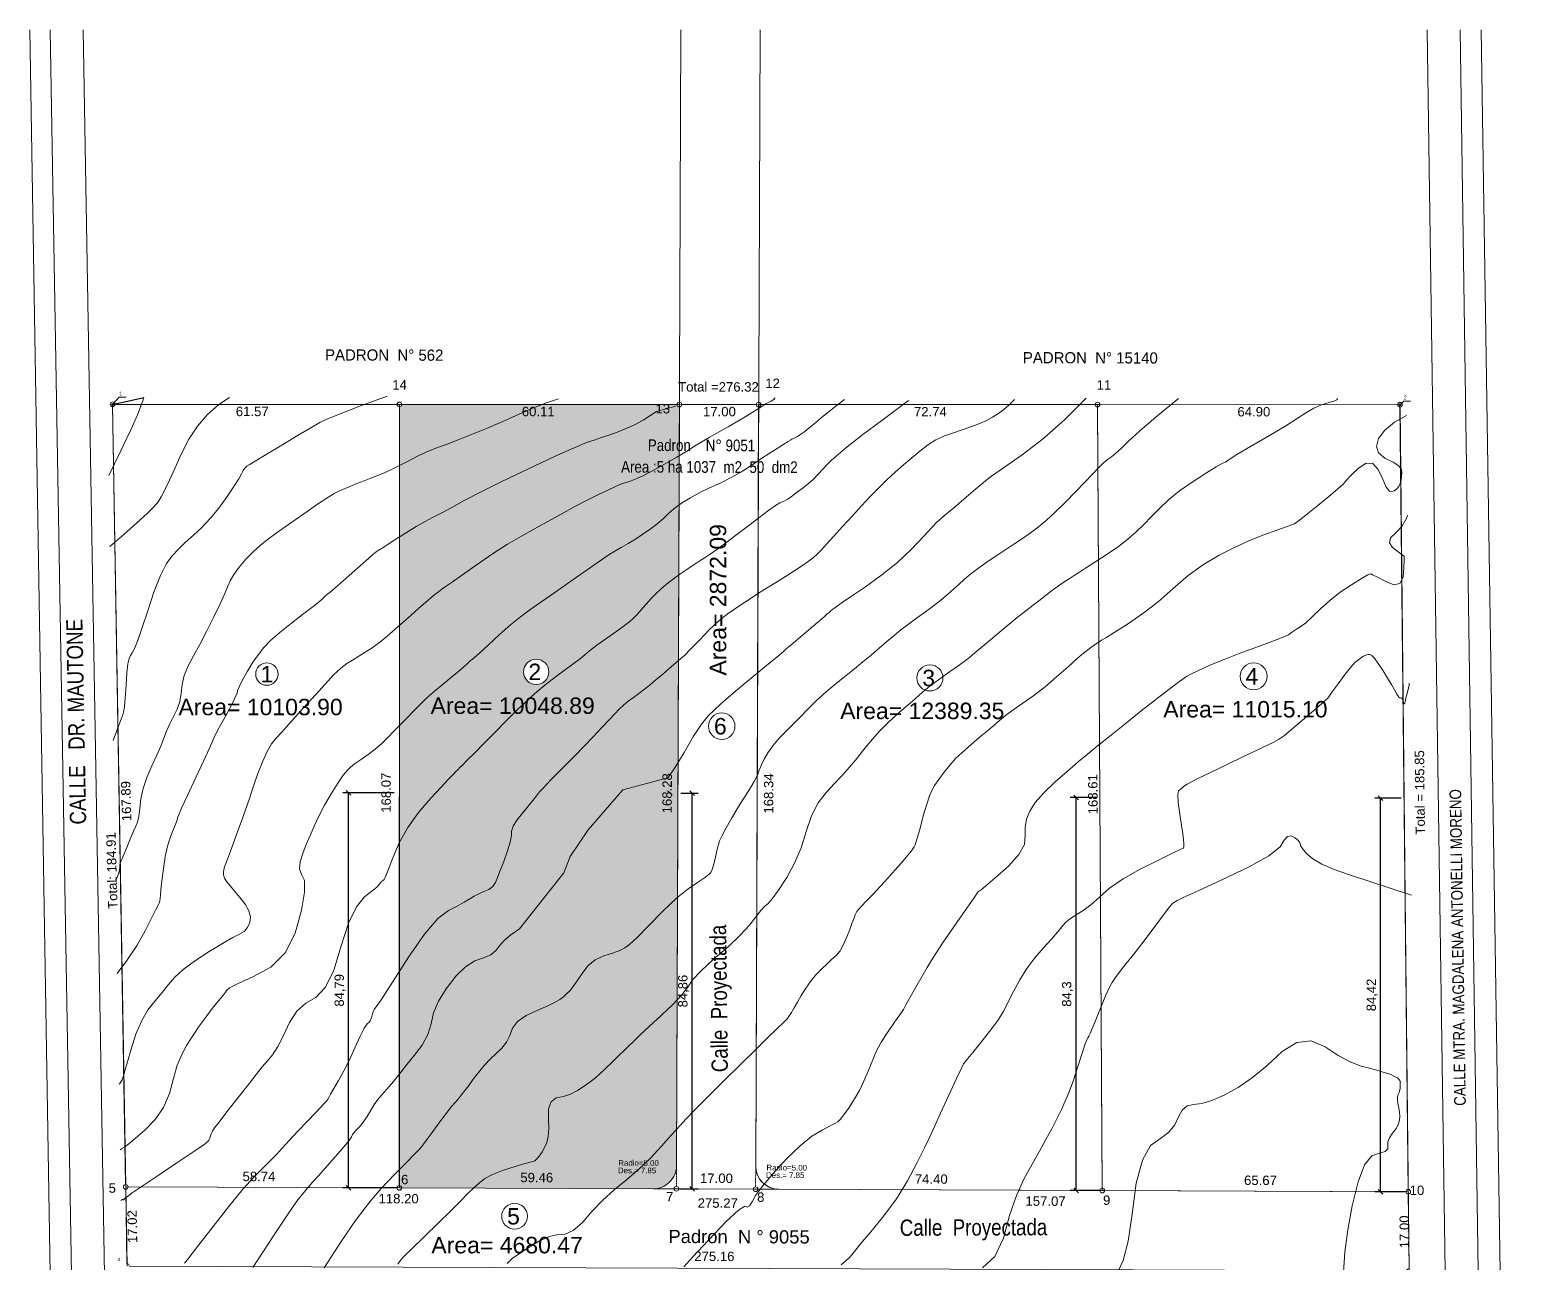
# Model space of a CAD drawing. Header units: inches. Extents: x 203 to 1065, y -1127 to 921.
# Drawn here: x 385.6 to 705.5, y 189.8 to 454.2 of the extents above; entities that cross this region are included whole.
import ezdxf
from ezdxf.enums import TextEntityAlignment as Align

# ---------------------------------------------------------------- set-up
doc = ezdxf.new("R2010")
doc.units = ezdxf.units.IN
doc.header["$MEASUREMENT"] = 0
doc.header["$PDMODE"] = 35
doc.linetypes.add('HIDDEN', pattern=[0.375, 0.25, -0.125])
for name, color, linetype in [('CURVAS', 32, 'Continuous'), ('DESLINDE', 2, 'Continuous'), ('P-018', 7, 'Continuous'), ('P-035', 3, 'Continuous'), ('VERTICES', 7, 'Continuous')]:
    doc.layers.add(name, color=color, linetype=linetype)
doc.styles.add('LEROYSP', font='LEROYSP.SHX')
doc.styles.get("Standard").update_dxf_attribs({"font": 'arial.ttf'})
doc.styles.add('TECHNICLITE', font='techl___.ttf')
doc.dimstyles.new('COVINFUNSAN2', dxfattribs={"dimtxt": 1, "dimasz": 1, "dimexe": 1.25, "dimexo": 0.625, "dimtad": 1, "dimtxsty": 'Standard', "dimblk": 'OBLIQUE', "dimcen": 2.5, "dimadec": 0, "dimazin": 0, "dimtfac": 1, "dimtmove": 0, "dimatfit": 3, "dimldrblk": 'OBLIQUE', "dimfxl": 1, "dimlwd": -1, "dimarcsym": 1})

# ---------------------------------------------------------------- blocks, each defined once
blk = doc.blocks.new('_Oblique')
at = {"color": 0, "linetype": 'ByBlock', "lineweight": -2}
blk.add_line((-0.5, -0.5), (0.5, 0.5), dxfattribs=at)
blk = doc.blocks.new('*D43')
at = {"layer": 'Defpoints', "color": 0, "transparency": 16777216}
for p in [(524.73, 290.41), (527.78, 290.41), (524.4, 205.55)]:
    blk.add_point(p, dxfattribs=at)
at = {"layer": 'DESLINDE', "color": 0, "lineweight": -2, "transparency": 16777216}
for p, q in [((525.35, 290.41), (529.03, 290.41)), ((525.03, 205.55), (529.03, 205.55))]:
    blk.add_line(p, q, dxfattribs=at)
at = {"layer": 'DESLINDE', "color": 0, "transparency": 16777216}
blk.add_line((527.78, 205.55), (527.78, 290.41), dxfattribs=at)
for p, rotation in [((527.78, 290.41), 90), ((527.78, 205.55), 270)]:
    blk.add_blockref('_Oblique', p, dxfattribs=dict(at, rotation=rotation))
at = {"layer": 'DESLINDE', "color": 0, "lineweight": 5, "transparency": 16777216, "insert": (525.95, 247.98), "char_height": 2, "attachment_point": 5, "rotation": 90}
blk.add_mtext('84,86', dxfattribs=at)
blk = doc.blocks.new('*D44')
at = {"layer": 'Defpoints', "color": 0, "transparency": 16777216}
for p in [(454.04, 290.54), (464.41, 290.54), (464.92, 205.75)]:
    blk.add_point(p, dxfattribs=at)
at = {"layer": 'DESLINDE', "color": 0, "lineweight": -2, "transparency": 16777216}
for p, q in [((463.79, 290.54), (452.79, 290.54)), ((464.3, 205.75), (452.79, 205.75))]:
    blk.add_line(p, q, dxfattribs=at)
at = {"layer": 'DESLINDE', "color": 0, "transparency": 16777216}
blk.add_line((454.04, 205.75), (454.04, 290.54), dxfattribs=at)
for p, rotation in [((454.04, 290.54), 90), ((454.04, 205.75), 270)]:
    blk.add_blockref('_Oblique', p, dxfattribs=dict(at, rotation=rotation))
at = {"layer": 'DESLINDE', "color": 0, "lineweight": 5, "transparency": 16777216, "insert": (452.21, 248.14), "char_height": 2, "attachment_point": 5, "rotation": 90}
blk.add_mtext('84,79', dxfattribs=at)
blk = doc.blocks.new('*D45')
at = {"layer": 'Defpoints', "color": 0, "transparency": 16777216}
for p in [(610.17, 289.49), (615.28, 289.49), (615.79, 205.19)]:
    blk.add_point(p, dxfattribs=at)
at = {"layer": 'DESLINDE', "color": 0, "lineweight": -2, "transparency": 16777216}
for p, q in [((614.66, 289.49), (608.92, 289.49)), ((615.16, 205.19), (608.92, 205.19))]:
    blk.add_line(p, q, dxfattribs=at)
at = {"layer": 'DESLINDE', "color": 0, "transparency": 16777216}
blk.add_line((610.17, 205.19), (610.17, 289.49), dxfattribs=at)
for p, rotation in [((610.17, 289.49), 90), ((610.17, 205.19), 270)]:
    blk.add_blockref('_Oblique', p, dxfattribs=dict(at, rotation=rotation))
at = {"layer": 'DESLINDE', "color": 0, "lineweight": 5, "transparency": 16777216, "insert": (608.34, 247.34), "char_height": 2, "attachment_point": 5, "rotation": 90}
blk.add_mtext('84,3', dxfattribs=at)
blk = doc.blocks.new('*D46')
at = {"layer": 'Defpoints', "color": 0, "transparency": 16777216}
for p in [(675.53, 289.36), (680.58, 289.36), (681.46, 204.94)]:
    blk.add_point(p, dxfattribs=at)
at = {"layer": 'DESLINDE', "color": 0, "lineweight": -2, "transparency": 16777216}
for p, q in [((679.96, 289.36), (674.28, 289.36)), ((680.83, 204.94), (674.28, 204.94))]:
    blk.add_line(p, q, dxfattribs=at)
at = {"layer": 'DESLINDE', "color": 0, "transparency": 16777216}
blk.add_line((675.53, 204.94), (675.53, 289.36), dxfattribs=at)
for p, rotation in [((675.53, 289.36), 90), ((675.53, 204.94), 270)]:
    blk.add_blockref('_Oblique', p, dxfattribs=dict(at, rotation=rotation))
at = {"layer": 'DESLINDE', "color": 0, "lineweight": 5, "transparency": 16777216, "insert": (673.7, 247.15), "char_height": 2, "attachment_point": 5, "rotation": 90}
blk.add_mtext('84,42', dxfattribs=at)

msp = doc.modelspace()

# ---------------------------------------------------------------- hatches: boundary and pattern name
h = msp.add_hatch()
h.set_pattern_fill('DOTS', color=8, scale=30)
h.paths.add_polyline_path([(524.531, 373.824), (465.429, 373.841, -0.4141183), (464.925, 373.336), (464.927, 313.841), (464.931, 206.256, -0.4026126), (465.427, 205.763), (465.431, 205.763), (519.388, 205.56), (519.412, 205.56, 0.4145221), (524.407, 210.569), (524.407, 210.54), (525.042, 373.319, -0.4182061)])
h.paths.add_polyline_path([(497.01, 316.463, -1), (491.583, 316.463, -1)], flags=0)
h.paths.add_polyline_path([(497.01, 316.463, 1), (491.583, 316.463, 1)], flags=16)
h.paths.add_polyline_path([(517.608, 363.154), (548.958, 363.075), (548.968, 366.929), (517.617, 367.008)], flags=9)
h.paths.add_polyline_path([(511.861, 358.462), (562.464, 358.334), (562.474, 362.249), (511.871, 362.376)], flags=9)
h.paths.add_polyline_path([(519.387, 371.359), (523.553, 371.359), (523.553, 374.452), (519.387, 374.452)], flags=9)
h.paths.add_polyline_path([(490.906, 370.892), (498.968, 370.89), (498.97, 375.048), (490.907, 375.05)], flags=9)
h.paths.add_polyline_path([(470.727, 306.477), (507.781, 306.477), (507.781, 311.885), (470.727, 311.885)], flags=24)
h.paths.add_polyline_path([(491.734, 313.812), (496.25, 313.812), (496.25, 319.13), (491.734, 319.13)], flags=8)
h.paths.add_polyline_path([(524.486, 285.508), (524.523, 295.138), (520.365, 295.154), (520.328, 285.524)], flags=24)
h.paths.add_polyline_path([(511.522, 208.583), (520.367, 208.549), (520.374, 210.404), (511.529, 210.438)], flags=24)
h.paths.add_polyline_path([(511.607, 210.184), (520.923, 210.149), (520.93, 212.003), (511.614, 212.039)], flags=24)
h.paths.add_polyline_path([(464.775, 205.988), (467.373, 205.988), (467.373, 209.079), (464.775, 209.079)], flags=9)
h.paths.add_polyline_path([(490.385, 205.881), (498.448, 205.85), (498.464, 210.008), (490.401, 210.039)], flags=24)

# ---------------------------------------------------------------- linework, layer by layer
at = {"color": 3, "lineweight": 13}
for p, q in [((394.761, -100.517), (385.615, 454.213)), ((399.481, -100.167), (389.97, 454.213)), ((405.615, -46.04), (397.033, 454.213)), ((524.407, 210.544), (525.357, 454.213)), ((541.407, 210.456), (542.344, 454.213)), ((689.976, 147.48), (685.548, 454.213)), ((700.388, -84.578), (692.611, 454.213)), ((697.094, 454.213), (705.482, -88.016)), ((403.358, 373.657), (406.479, 188.978)), ((403.557, 373.858), (679.475, 373.779)), ((464.922, 206.256), (464.925, 373.336)), ((615.785, 205.694), (614.778, 373.293)), ((679.679, 373.577), (681.634, 188.139))]:
    msp.add_line(p, q, dxfattribs=at)
msp.add_line((403.355, 373.858), (410.058, 375.333))
at = {"color": 3, "lineweight": 0}
for p, q in [((406.184, 206.478), (403.355, 373.858)), ((465.429, 373.841), (403.885, 373.859)), ((524.531, 373.824), (464.421, 373.841)), ((541.531, 373.819), (525.539, 373.823)), ((614.271, 373.798), (542.54, 373.819)), ((679.172, 373.78), (615.28, 373.798)), ((681.451, 205.441), (679.709, 373.276))]:
    msp.add_line(p, q, dxfattribs=at)
at = {"linetype": 'HIDDEN', "lineweight": 0}
for p, q in [((524.407, 210.54), (524.403, 206.045)), ((541.407, 210.456), (541.39, 205.979)), ((519.388, 205.56), (523.897, 205.553)), ((546.388, 205.456), (541.893, 205.475))]:
    msp.add_line(p, q, dxfattribs=at)
at = {"color": 3, "linetype": 'Continuous', "lineweight": 13}
for p, q in [((406.622, 205.981), (464.418, 205.749)), ((465.427, 205.745), (519.388, 205.56)), ((615.283, 205.191), (546.388, 205.456)), ((680.952, 204.939), (616.292, 205.187))]:
    msp.add_line(p, q, dxfattribs=at)
at = {"linetype": 'Continuous', "lineweight": 0}
msp.add_line((524.906, 205.551), (540.884, 205.475), dxfattribs=at)
at = {"color": 7, "linetype": 'Continuous', "lineweight": 0}
for centre in [(403.38, 373.867), (679.677, 373.779)]:
    msp.add_circle(centre, 0.504, dxfattribs=at)
at = {"color": 3, "lineweight": 13}
for centre, start, end in [((519.408, 210.559), 269.77898, 359.82608), ((546.407, 210.456), 180, 269.7798)]:
    msp.add_arc(centre, 5, start, end, dxfattribs=at)
at = {"layer": 'CURVAS', "lineweight": 0}
for p, q in [((607.729, 370.591), (612.321, 375.21)), ((603.16, 366.536), (607.729, 370.591)), ((598.613, 363.045), (603.16, 366.536)), ((594.623, 360.266), (598.613, 363.045)), ((590.809, 357.544), (592.018, 358.432)), ((592.018, 358.432), (594.623, 360.266)), ((586.572, 353.929), (588.604, 355.65)), ((588.604, 355.65), (589.789, 356.648)), ((589.789, 356.648), (590.181, 356.97)), ((590.181, 356.97), (590.387, 357.146)), ((590.387, 357.146), (590.583, 357.329)), ((590.583, 357.329), (590.809, 357.544)), ((583.93, 351.686), (586.572, 353.929)), ((580.31, 348.548), (580.776, 348.984)), ((580.776, 348.984), (581.936, 349.985)), ((581.936, 349.985), (583.93, 351.686)), ((574.853, 342.813), (577.48, 345.577)), ((577.48, 345.577), (579.307, 347.504)), ((579.307, 347.504), (580.31, 348.548)), ((571.818, 339.95), (574.853, 342.813)), ((568.513, 337.248), (571.818, 339.95)), ((564.958, 334.715), (568.513, 337.248)), ((559.967, 331.315), (561.967, 332.68)), ((561.967, 332.68), (564.958, 334.715)), ((557.156, 329.236), (557.557, 329.572)), ((557.557, 329.572), (557.956, 329.889)), ((557.956, 329.889), (558.423, 330.238)), ((558.423, 330.238), (558.957, 330.619)), ((558.957, 330.619), (559.967, 331.315)), ((549.052, 322.281), (556.096, 328.307)), ((556.096, 328.307), (556.669, 328.814)), ((556.669, 328.814), (557.156, 329.236)), ((544.536, 318.471), (546.347, 319.971)), ((546.347, 319.971), (547.418, 320.896)), ((547.418, 320.896), (547.873, 321.337)), ((547.873, 321.337), (548.385, 321.775)), ((548.385, 321.775), (549.052, 322.281)), ((542.046, 316.446), (544.536, 318.471)), ((537.465, 312.655), (539.618, 314.454)), ((539.618, 314.454), (542.046, 316.446)), ((533.924, 309.584), (535.584, 311.049)), ((535.584, 311.049), (537.465, 312.655)), ((531.197, 307.004), (532.463, 308.238)), ((532.463, 308.238), (533.924, 309.584)), ((528.082, 302.666), (529.805, 305.277)), ((529.805, 305.277), (531.197, 307.004)), ((526.027, 299.17), (528.082, 302.666)), ((524.045, 295.844), (526.027, 299.17)), ((522.54, 293.74), (524.045, 295.844)), ((505.469, 282.597), (512.911, 291.138)), ((512.911, 291.138), (522.54, 293.74)), ((522.789, 290.697), (522.489, 290.921)), ((522.996, 290.519), (522.789, 290.697)), ((523.495, 289.982), (522.996, 290.519)), ((501.565, 276.863), (505.469, 282.597)), ((651.522, 277.004), (653.933, 278.91)), ((653.933, 278.91), (654.83, 280.331)), ((654.83, 280.331), (655.572, 281.138)), ((655.572, 281.138), (656.353, 281.311)), ((656.353, 281.311), (657.159, 280.886)), ((657.159, 280.886), (657.78, 280.365)), ((657.78, 280.365), (658.144, 279.918)), ((658.144, 279.918), (658.253, 279.543)), ((658.253, 279.543), (658.431, 279.067)), ((658.431, 279.067), (658.92, 278.36)), ((658.92, 278.36), (659.718, 277.42)), ((500.222, 273.324), (501.565, 276.863)), ((647.332, 274.636), (651.522, 277.004)), ((659.718, 277.42), (660.968, 276.323)), ((660.968, 276.323), (662.915, 275.199)), ((662.915, 275.199), (665.565, 274.051)), ((490.727, 261.317), (500.222, 273.324)), ((641.46, 271.843), (647.332, 274.636)), ((665.565, 274.051), (668.605, 272.96)), ((668.605, 272.96), (682.162, 268.567)), ((633.181, 268.042), (636.383, 269.515)), ((636.383, 269.515), (641.46, 271.843)), ((629.344, 264.935), (630.296, 266.156)), ((630.296, 266.156), (630.77, 266.681)), ((630.77, 266.681), (631.113, 266.968)), ((631.113, 266.968), (631.474, 267.216)), ((631.474, 267.216), (631.854, 267.425)), ((631.854, 267.425), (633.181, 268.042)), ((626.055, 260.487), (627.902, 263.001)), ((627.902, 263.001), (629.344, 264.935)), ((487.445, 258.86), (488.878, 260.062)), ((488.878, 260.062), (490.727, 261.317)), ((624.246, 258.087), (626.055, 260.487)), ((484.535, 255.776), (485.66, 256.655)), ((485.66, 256.655), (486.43, 257.715)), ((486.43, 257.715), (487.445, 258.86)), ((620.941, 253.925), (622.538, 255.897)), ((622.538, 255.897), (624.246, 258.087)), ((477.041, 251.157), (479.115, 253.179)), ((479.115, 253.179), (481.115, 254.454)), ((481.115, 254.454), (483.005, 255.086)), ((483.005, 255.086), (484.535, 255.776)), ((619.611, 252.245), (620.941, 253.925)), ((474.948, 248.465), (477.041, 251.157)), ((617.277, 248.646), (617.911, 249.837)), ((617.911, 249.837), (618.602, 250.883)), ((618.602, 250.883), (619.611, 252.245)), ((473.326, 245.786), (474.948, 248.465)), ((615.597, 244.8), (616.506, 246.967)), ((616.506, 246.967), (617.277, 248.646)), ((471.787, 240.934), (472.288, 243.278)), ((472.288, 243.278), (473.326, 245.786)), ((614.676, 242.516), (615.597, 244.8)), ((471.061, 238.652), (471.787, 240.934)), ((613.471, 239.569), (613.966, 240.769)), ((613.966, 240.769), (614.676, 242.516)), ((469.842, 236.395), (471.061, 238.652)), ((612.138, 236.64), (612.526, 237.659)), ((612.526, 237.659), (612.705, 237.945)), ((612.705, 237.945), (612.908, 238.314)), ((612.908, 238.314), (613.159, 238.846)), ((613.159, 238.846), (613.471, 239.569)), ((466.525, 232.221), (468.141, 234.168)), ((468.141, 234.168), (469.842, 236.395)), ((610.56, 231.798), (611.482, 234.681)), ((611.482, 234.681), (612.138, 236.64)), ((464.429, 229.554), (465.287, 230.683)), ((465.287, 230.683), (466.525, 232.221)), ((609.587, 228.868), (610.56, 231.798)), ((461.718, 226.371), (462.758, 227.505)), ((462.758, 227.505), (463.662, 228.566)), ((463.662, 228.566), (464.429, 229.554)), ((608.687, 226.391), (609.587, 228.868)), ((459.671, 223.847), (460.645, 225.155)), ((460.645, 225.155), (461.718, 226.371)), ((607.016, 222.54), (607.858, 224.368)), ((607.858, 224.368), (608.687, 226.391)), ((457.192, 219.866), (457.99, 221.054)), ((457.99, 221.054), (458.796, 222.446)), ((458.796, 222.446), (459.671, 223.847)), ((606.044, 220.564), (607.016, 222.54)), ((454.885, 217.186), (455.165, 217.545)), ((455.165, 217.545), (455.673, 218.111)), ((455.673, 218.111), (456.401, 218.885)), ((456.401, 218.885), (457.192, 219.866)), ((603.703, 216.141), (604.943, 218.439)), ((604.943, 218.439), (606.044, 220.564)), ((452.213, 213.622), (453.402, 215.016)), ((453.402, 215.016), (454.125, 215.918)), ((454.125, 215.918), (454.439, 216.384)), ((454.439, 216.384), (454.644, 216.724)), ((454.644, 216.724), (454.784, 216.983)), ((454.784, 216.983), (454.885, 217.186)), ((602.293, 213.604), (603.703, 216.141)), ((449.02, 209.993), (450.597, 211.779)), ((450.597, 211.779), (452.213, 213.622)), ((600.711, 210.824), (602.293, 213.604)), ((446.375, 207.023), (447.614, 208.409)), ((447.614, 208.409), (449.02, 209.993)), ((598.992, 207.757), (600.711, 210.824)), ((444.07, 204.303), (445.208, 205.676)), ((445.208, 205.676), (446.375, 207.023)), ((597.374, 204.113), (598.992, 207.757)), ((441.067, 200.204), (442.952, 202.889)), ((442.952, 202.889), (444.07, 204.303)), ((595.903, 199.834), (597.374, 204.113)), ((437.91, 195.457), (441.067, 200.204)), ((594.555, 194.978), (595.903, 199.834)), ((433.479, 188.647), (437.91, 195.457)), ((592.699, 191.014), (594.555, 194.978)), ((590.059, 188.584), (592.699, 191.014))]:
    msp.add_line(p, q, dxfattribs=at)
at = {"layer": 'CURVAS', "color": 41, "lineweight": 0}
for points in [[(402.553, 358.584), (403.791, 361.097), (405.129, 363.855), (406.31, 366.337), (407.333, 368.543), (408.199, 370.474), (408.907, 372.128), (409.458, 373.506), (409.851, 374.608), (410.058, 375.333)], [(462.313, 375.612), (456.23, 373.37), (451.854, 371.702), (449.185, 370.61), (447.855, 369.933), (445.961, 368.848), (443.234, 367.238), (439.678, 365.107), (436.342, 363.101), (434.008, 361.703), (432.676, 360.912), (432.164, 360.587), (431.76, 360.178), (431.393, 359.632), (431.056, 358.942), (430.456, 357.861), (429.424, 356.247), (427.961, 354.1), (426.169, 351.618), (424.355, 349.391), (422.538, 347.459), (420.723, 345.814), (419.03, 344.287), (417.511, 342.803), (416.166, 341.361), (414.927, 339.69), (413.64, 337.162), (412.299, 333.753), (410.919, 329.556), (409.752, 325.959), (408.882, 323.429), (408.307, 321.966), (407.932, 321.214), (407.582, 320.544), (407.256, 319.945), (406.955, 319.355), (406.687, 318.179), (406.457, 316.263), (406.264, 313.608), (406.093, 310.87), (405.924, 308.93), (405.755, 307.793), (405.55, 307.265), (405.052, 305.989), (404.21, 303.702), (403.513, 301.761)], [(404.998, 213.894), (405.3, 214.099), (405.918, 214.514), (406.864, 215.211), (408.32, 216.429), (410.289, 218.172), (412.536, 220.406), (414.321, 223.014), (415.588, 225.987), (416.419, 229.214), (417.27, 232.054), (418.213, 234.407), (419.251, 236.307), (420.427, 238.175), (421.752, 240.132), (423.219, 242.171), (424.569, 243.974), (425.674, 245.385), (426.533, 246.402), (427.175, 247.147), (427.626, 247.729), (427.886, 248.149), (428.497, 248.643), (430.353, 249.602), (433.467, 251.033), (437.314, 253.088), (440.386, 256.203), (442.587, 260.406), (443.944, 265.343), (444.594, 269.194), (444.555, 271.703), (443.911, 272.985), (443.526, 274.226), (443.625, 275.736), (444.2, 277.51), (444.961, 279.41), (445.778, 281.371), (446.65, 283.394), (447.661, 285.533), (448.876, 287.835), (450.296, 290.298), (451.73, 292.614), (452.894, 294.319), (453.784, 295.409), (454.542, 296.08), (455.54, 296.847), (456.798, 297.737), (458.268, 298.751), (459.723, 299.882), (461.137, 301.131), (462.501, 302.476), (463.731, 303.716), (464.809, 304.804), (465.743, 305.75), (466.752, 306.775), (467.927, 307.971), (469.267, 309.34), (470.783, 310.813), (472.485, 312.34), (474.371, 313.921), (476.204, 315.415), (477.663, 316.633), (478.746, 317.572), (479.518, 318.267), (480.137, 318.803), (480.61, 319.183), (481.088, 319.555), (482.197, 320.542), (484.006, 322.214), (486.431, 324.473), (488.79, 326.558), (490.937, 328.303), (492.902, 329.738), (495.279, 331.406), (498.296, 333.516), (501.942, 336.061), (505.265, 338.38), (507.627, 340.032), (509.03, 341.017), (509.993, 341.662), (511.154, 342.372), (512.517, 343.146), (514.03, 343.995), (515.586, 344.937), (517.179, 345.972), (518.776, 347.086), (520.25, 348.226), (521.586, 349.388), (522.818, 350.562), (524.172, 351.694), (525.692, 352.774), (527.383, 353.805), (529.306, 354.85), (531.483, 355.934), (533.911, 357.055), (536.32, 358.236), (538.548, 359.493), (540.593, 360.823), (542.495, 362.138), (544.294, 363.335), (545.991, 364.415), (547.45, 365.313), (548.402, 365.903), (548.842, 366.182), (548.922, 366.237), (549.18, 366.372), (549.662, 366.612), (550.348, 366.961), (551.126, 367.441), (551.976, 368.056), (552.897, 368.8), (553.862, 369.603), (554.861, 370.443), (555.9, 371.321), (557.14, 372.326), (558.673, 373.507), (560.498, 374.865)], [(418.815, 189.581), (419.501, 190.463), (421.378, 192.879), (424.458, 196.842), (428.237, 201.659), (431.358, 205.452), (433.746, 208.117), (435.5, 209.834), (437.062, 211.386), (438.484, 212.867), (439.806, 214.309), (441.342, 215.969), (443.156, 217.9), (445.211, 220.063), (446.925, 221.862), (448.099, 223.092), (448.739, 223.76), (449.147, 224.224), (449.489, 224.681), (449.766, 225.13), (450.166, 225.839), (450.86, 227.054), (451.848, 228.774), (453.02, 230.892), (454.207, 233.241), (455.404, 235.82), (456.535, 238.335), (457.399, 240.057), (457.988, 240.949), (458.345, 241.207), (458.648, 241.614), (458.914, 242.253), (459.15, 243.077), (459.394, 243.752), (459.652, 244.215), (459.983, 244.574), (461.179, 246.312), (463.49, 249.898), (466.886, 255.271), (470.29, 260.193), (473.152, 263.527), (475.472, 265.274), (477.35, 266.227), (478.868, 267.05), (480.027, 267.741), (480.997, 268.33), (482.017, 268.853), (483.091, 269.313), (484.136, 269.782), (484.962, 270.433), (485.561, 271.27), (486.008, 272.346), (486.586, 273.842), (487.319, 275.778), (488.153, 278.042), (488.737, 279.933), (489.01, 281.331), (489.019, 282.28), (489.332, 283.327), (490.114, 284.631), (491.349, 286.182), (492.572, 287.645), (493.565, 288.864), (494.327, 289.84), (495.018, 290.7), (495.758, 291.543), (496.547, 292.37), (497.528, 293.352), (498.886, 294.718), (500.621, 296.467), (502.609, 298.483), (504.582, 300.514), (506.531, 302.554), (508.391, 304.526), (509.935, 306.166), (511.145, 307.453), (512.075, 308.427), (513.032, 309.313), (514.065, 310.149), (515.172, 310.942), (516.333, 311.795), (517.541, 312.736), (518.796, 313.764), (520.077, 314.836), (521.375, 315.935), (522.689, 317.06), (523.851, 318.055), (524.744, 318.811), (525.368, 319.328), (526.107, 320.006), (527.422, 321.323), (529.312, 323.281), (531.514, 325.53), (533.504, 327.382), (535.269, 328.818), (536.857, 329.927), (538.423, 330.987), (539.977, 332.019), (541.561, 333.049), (543.385, 334.209), (545.479, 335.519), (547.791, 336.95), (549.82, 338.231), (551.444, 339.293), (552.672, 340.145), (553.715, 340.956), (554.656, 341.794), (555.501, 342.661), (556.574, 343.833), (558.087, 345.49), (560.038, 347.631), (562.153, 349.944), (564.131, 352.087), (565.971, 354.059), (567.732, 355.89), (569.52, 357.634), (571.336, 359.292), (573.159, 360.867), (574.922, 362.366), (576.622, 363.79), (578.286, 365.115), (580.039, 366.226), (581.898, 367.107), (583.847, 367.779), (585.741, 368.41), (587.546, 369.04), (589.261, 369.67), (590.831, 370.345), (592.239, 371.083), (593.486, 371.884), (594.656, 372.779), (595.801, 373.788), (596.922, 374.911)], [(632.117, 375.119), (627.324, 371.163), (623.759, 368.105), (621.421, 365.944), (619.948, 364.477), (618.73, 363.362), (617.758, 362.592), (616.933, 362.014), (615.989, 361.216), (614.91, 360.173), (613.658, 358.865), (612.064, 357.196), (610.108, 355.154), (607.844, 352.81), (605.695, 350.701), (603.749, 348.936), (601.998, 347.507), (600.32, 346.238), (598.673, 345.069), (597.054, 343.998), (595.323, 342.872), (593.403, 341.606), (591.294, 340.202), (589.271, 338.797), (587.585, 337.519), (586.236, 336.368), (585.068, 335.283), (583.84, 334.173), (582.55, 333.035), (581.162, 331.861), (579.589, 330.628), (577.826, 329.333), (575.938, 327.999), (574.177, 326.705), (572.571, 325.46), (571.091, 324.249), (569.55, 322.958), (567.911, 321.565), (566.179, 320.078), (564.415, 318.592), (562.638, 317.138), (560.849, 315.714), (559.114, 314.318), (557.465, 312.946), (555.901, 311.6), (554.489, 310.334), (553.285, 309.195), (552.288, 308.185), (551.281, 307.126), (549.956, 305.771), (548.309, 304.118), (546.54, 302.3), (545.103, 300.626), (544.019, 299.109), (543.244, 297.743), (542.628, 296.503), (542.154, 295.386), (541.766, 294.335), (541.094, 292.974), (540.073, 291.239), (538.732, 289.156), (537.404, 287.046), (536.184, 285.001), (535.077, 283.03), (534.215, 281.387), (533.658, 280.193), (533.406, 279.445), (533.243, 278.72), (533.002, 277.695), (532.686, 276.37), (532.343, 275.029), (532.04, 274.049), (531.777, 273.429), (531.369, 272.972), (530.42, 272.255), (528.918, 271.266), (526.89, 269.913), (524.436, 267.893), (521.564, 265.177), (518.433, 261.978), (515.96, 259.501), (514.29, 257.938), (513.339, 257.224), (512.222, 256.679), (510.7, 256.12), (508.791, 255.536), (506.96, 254.672), (505.409, 253.415), (504.138, 251.768), (503.082, 250.17), (502.196, 248.929), (501.481, 248.044), (500.836, 247.375), (500.137, 246.755), (499.384, 246.183), (498.397, 245.585), (496.817, 244.811), (494.635, 243.859), (492.152, 242.733), (490.318, 241.443), (489.203, 239.992), (488.665, 238.426), (487.949, 236.988), (486.949, 235.714), (485.687, 234.579), (484.398, 233.355), (483.137, 231.987), (481.908, 230.484), (480.788, 229.047), (479.805, 227.757), (478.961, 226.615), (478.211, 225.623), (477.528, 224.781), (476.913, 224.092), (476.14, 223.195), (474.965, 221.7), (473.387, 219.606), (471.746, 217.386), (470.658, 215.899), (470.136, 215.163), (470.021, 214.977), (469.847, 214.754), (469.585, 214.457), (469.144, 213.993), (468.092, 212.911), (466.375, 211.153), (464.106, 208.835), (462.273, 206.944), (461.099, 205.704), (460.545, 205.072), (459.902, 204.297), (458.91, 203.102), (457.563, 201.475), (455.527, 198.726), (452.603, 194.443), (448.791, 188.625)], [(524.23, 373.442), (520.147, 372.299), (517.251, 370.495), (515.56, 369.509), (514.623, 369.072), (513.406, 368.572), (511.867, 367.986), (510.07, 367.333), (508.334, 366.725), (506.707, 366.176), (505.112, 365.649), (502.42, 364.55), (498.25, 362.68), (492.611, 360.042), (486.956, 357.327), (482.369, 355.048), (478.85, 353.206), (476.165, 351.733), (473.901, 350.515), (472.049, 349.55), (470.459, 348.728), (468.537, 347.631), (466.225, 346.218), (463.611, 344.549), (461.578, 343.246), (460.354, 342.468), (459.92, 342.199), (459.237, 341.633), (457.717, 340.311), (455.361, 338.233), (452.846, 336.008), (451.079, 334.455), (450.066, 333.578), (449.605, 333.193), (449.101, 332.759), (448.515, 332.239), (447.781, 331.59), (446.448, 330.516), (444.429, 328.957), (441.757, 326.933), (439.255, 324.938), (437.285, 323.185), (435.847, 321.676), (434.676, 320.192), (433.511, 318.515), (432.35, 316.646), (431.297, 314.786), (430.586, 313.396), (430.225, 312.495), (430.094, 311.905), (429.576, 310.704), (428.581, 308.76), (427.153, 306.142), (425.92, 303.851), (425.096, 302.224), (424.678, 301.256), (424.108, 299.919), (422.974, 297.445), (421.274, 293.835), (419.427, 289.929), (418.169, 287.202), (417.513, 285.682), (417.345, 285.146), (417.217, 284.723), (417.084, 284.324), (416.936, 283.922), (416.67, 283.246), (416.259, 282.226), (415.706, 280.862), (415.152, 279.09), (414.678, 276.877), (414.283, 274.222), (413.975, 271.614), (413.766, 269.71), (413.655, 268.513), (413.61, 267.878), (413.534, 267.374), (413.42, 266.974), (413.23, 266.577), (412.69, 265.495), (411.746, 263.594), (410.398, 260.89), (408.636, 257.807), (406.455, 254.532), (404.358, 251.734)], [(681.077, 371.48), (678.523, 370.06), (676.406, 368.351), (675.091, 366.557), (674.621, 364.835), (675.059, 363.425), (676.406, 362.33), (678.207, 361.468), (679.418, 360.646), (679.997, 359.858), (680.066, 359.097), (680.03, 358.346), (679.924, 357.602), (679.738, 356.879), (679.43, 356.247), (678.994, 355.716), (678.445, 355.302), (677.923, 355.138), (677.458, 355.252), (677.053, 355.627), (676.766, 355.992), (676.616, 356.256), (676.595, 356.431), (676.392, 356.977), (675.855, 358.12), (674.983, 359.856), (673.824, 361.16), (672.413, 361.268), (670.752, 360.179), (669.216, 358.676), (668.243, 357.67), (667.833, 357.16), (667.495, 356.748), (666.364, 355.73), (664.422, 354.095), (662.058, 352.151), (660.283, 350.706), (659.149, 349.803), (658.557, 349.356), (658.125, 349.031), (657.814, 348.793), (657.598, 348.629), (657.319, 348.455), (656.951, 348.259), (656.441, 348.02), (655.252, 347.561), (653.245, 346.835), (650.446, 345.843), (647.351, 344.619), (644.15, 343.175), (640.844, 341.508), (637.524, 339.508), (634.243, 337.111), (631.001, 334.318), (627.762, 331.496), (624.498, 328.96), (621.209, 326.711), (618.35, 324.91), (616.534, 323.775), (615.763, 323.305), (615.629, 323.235), (615.308, 323.025), (614.778, 322.661), (614.083, 322.174), (613.362, 321.658), (612.621, 321.12), (611.769, 320.471), (610.393, 319.307), (608.444, 317.58), (605.988, 315.375), (603.501, 313.284), (601.072, 311.42), (598.723, 309.783), (596.689, 308.344), (595.038, 307.094), (593.758, 306.027), (592.517, 304.967), (591.171, 303.838), (589.722, 302.639), (588.279, 301.434), (586.916, 300.264), (585.632, 299.128), (584.384, 297.921), (583.129, 296.535), (581.867, 294.972), (580.706, 293.398), (579.81, 292.07), (579.181, 290.991), (578.703, 289.876), (578.107, 288.072), (577.384, 285.556), (576.604, 282.668), (576.01, 280.577), (575.623, 279.376), (575.404, 278.931), (575.151, 278.533), (574.837, 278.084), (574.434, 277.553), (573.73, 276.701), (572.675, 275.473), (571.283, 273.886), (569.758, 272.189), (568.166, 270.466), (566.517, 268.725), (565.119, 267.256), (564.126, 266.202), (563.536, 265.563), (563.137, 265.019), (562.77, 264.33), (562.435, 263.497), (562.063, 262.462), (561.575, 261.158), (560.97, 259.585), (560.268, 257.952), (559.501, 256.631), (558.67, 255.629), (557.76, 254.816), (556.73, 253.855), (555.578, 252.73), (554.346, 251.451), (553.193, 250.066), (552.136, 248.577), (551.178, 247.023), (550.345, 245.623), (549.64, 244.414), (549.062, 243.402), (548.601, 242.636), (548.254, 242.129), (547.993, 241.848), (547.288, 241.172), (545.938, 239.863), (543.943, 237.922), (541.35, 235.383), (538.185, 232.268), (534.449, 228.575), (530.923, 225.071), (528.279, 222.41), (526.515, 220.594), (525.105, 219.076), (523.337, 217.124), (521.208, 214.734), (518.802, 212.115), (516.288, 209.683), (513.669, 207.451), (511.017, 205.333), (508.537, 203.073), (506.243, 200.654), (504.138, 198.246), (502.237, 196.61), (500.542, 195.837), (498.993, 195.776), (497.174, 195.355), (495.004, 194.368), (492.544, 192.87), (490.529, 191.538), (489.174, 190.573), (488.469, 189.966), (488.088, 189.56)], [(681.683, 314.019), (681.625, 313.521), (681.336, 312.437), (681.118, 311.569), (680.972, 310.898), (680.88, 310.403), (680.788, 310.017), (680.695, 309.738), (680.6, 309.577), (680.513, 309.608), (680.436, 309.841), (680.362, 310.25), (680.239, 310.591), (680.052, 310.801), (679.805, 310.883), (679.599, 310.917), (679.478, 310.937), (679.442, 310.944), (679.33, 311.145), (679.026, 311.691), (678.528, 312.583), (677.854, 313.759), (677.029, 315.134), (676.053, 316.707), (675.036, 318.276), (674.231, 319.373), (673.648, 319.98), (673.238, 320.164), (672.811, 320.183), (672.347, 320.064), (671.845, 319.812), (671.294, 319.459), (670.69, 319.01), (670.023, 318.445), (669.117, 317.459), (667.912, 315.949), (666.418, 313.928), (665.144, 312.171), (664.38, 311.115), (664.125, 310.762), (663.634, 310.332), (662.161, 309.048), (659.708, 306.91), (656.908, 304.496), (654.877, 302.828), (653.636, 301.924), (652.599, 301.411), (650.019, 300.176), (645.779, 298.145), (640.369, 295.547), (636.319, 293.56), (633.988, 292.352), (633.251, 291.865), (632.858, 291.54), (632.49, 291.234), (632.152, 290.924), (631.997, 290.061), (632.091, 288.405), (632.433, 285.961), (632.813, 283.523), (633.074, 281.684), (633.216, 280.442), (633.273, 279.652), (633.292, 279.117), (633.274, 278.836), (633.221, 278.736), (633.141, 278.654), (633.035, 278.585), (632.652, 278.4), (631.017, 277.605), (628.032, 276.15), (623.922, 274.114), (620.261, 272.041), (617.356, 270.038), (615.178, 268.118), (613.327, 266.498), (611.667, 265.251), (610.199, 264.372), (608.944, 263.581), (607.913, 262.718), (607.107, 261.784), (606.211, 260.632), (604.909, 259.118), (603.201, 257.241), (601.303, 255.086), (599.596, 252.805), (598.086, 250.401), (596.797, 248.017), (595.797, 246.084), (595.09, 244.63), (594.547, 243.499), (593.5, 241.884), (591.854, 239.671), (589.702, 236.964), (587.975, 234.815), (586.913, 233.494), (586.499, 232.98), (586.307, 232.737), (586.149, 232.53), (586.024, 232.356), (585.568, 231.436), (584.509, 229.189), (582.847, 225.615), (581.069, 221.767), (579.824, 219.057), (579.117, 217.493), (578.626, 216.423), (577.614, 214.357), (576.052, 211.236), (573.989, 207.293), (571.611, 203.431), (568.938, 199.742), (566.091, 196.308), (563.921, 193.723), (562.591, 192.099), (562.051, 191.386), (561.523, 190.8), (560.745, 190.078), (559.727, 189.224)], [(667.564, 187.667), (667.87, 191.97), (668.501, 196.726), (669.456, 201.934), (670.692, 207.067), (672.095, 210.667), (673.657, 212.647), (675.309, 213.173), (676.491, 213.564), (677.079, 214.11), (677.084, 214.811), (677.08, 215.621), (677.407, 216.514), (678.065, 217.489), (678.836, 218.495), (679.352, 219.44), (679.607, 220.324), (679.631, 221.161), (679.567, 222.021), (679.433, 222.912), (679.236, 223.827), (679.124, 224.637), (679.151, 225.294), (679.316, 225.8), (679.514, 226.244), (679.642, 226.718), (679.699, 227.222), (679.703, 227.71), (679.704, 228.053), (679.704, 228.245), (679.705, 228.3), (679.714, 228.345), (679.733, 228.405), (679.762, 228.483), (679.742, 228.606), (679.638, 228.794), (679.45, 229.047), (679.116, 229.351), (678.529, 229.684), (677.689, 230.048), (676.584, 230.444), (675.158, 230.882), (673.404, 231.362), (671.328, 231.903), (668.992, 232.804), (666.42, 234.173), (663.611, 236.01), (660.637, 237.281), (657.568, 236.954), (654.403, 235.026), (651.184, 232.029), (648.022, 229.421), (644.926, 227.286), (641.929, 225.628), (639.312, 224.473), (637.137, 223.826), (635.401, 223.677), (634.014, 223.354), (632.923, 222.462), (632.127, 221.001), (631.335, 219.252), (630.052, 217.689), (628.273, 216.32), (626.15, 214.818), (624.391, 211.689), (623.082, 206.748), (622.199, 200.137), (621.315, 194.313), (620.277, 190.165), (619.238, 188.01)]]:
    msp.add_lwpolyline(points, dxfattribs=at)
at = {"layer": 'CURVAS', "lineweight": 0}
for points in [[(428.495, 375.327), (426.216, 373.82), (423.758, 371.667), (421.589, 369.179), (419.71, 366.356), (418.122, 363.198), (416.768, 360.128), (415.595, 357.569), (414.602, 355.521), (413.79, 353.984), (413.158, 352.958), (412.293, 351.94), (410.779, 350.429), (408.617, 348.425), (405.807, 345.926), (402.81, 343.334)], [(499.115, 375.025), (496.301, 374.08), (493.741, 373.114), (491.435, 372.129), (489.205, 371.096), (486.62, 369.951), (483.658, 368.691), (480.428, 367.359), (477.577, 366.226), (475.211, 365.336), (473.306, 364.672), (471.31, 363.881), (468.995, 362.819), (466.362, 361.486), (463.808, 360.175), (461.73, 359.18), (460.129, 358.499), (458.828, 358.023), (457.4, 357.474), (455.825, 356.843), (454.166, 356.155), (452.797, 355.579), (451.781, 355.141), (451.076, 354.816), (449.799, 354.032), (447.587, 352.556), (444.44, 350.389), (441.151, 348.088), (438.516, 346.214), (436.535, 344.766), (435.02, 343.57), (433.519, 342.2), (432.011, 340.637), (430.541, 338.932), (429.385, 337.379), (428.589, 336.03), (428.13, 334.856), (427.495, 333.273), (426.476, 331.039), (425.071, 328.154), (423.526, 325.102), (422.084, 322.363), (420.747, 319.939), (419.584, 317.768), (418.769, 315.707), (418.31, 313.749), (418.133, 311.892), (417.795, 310.125), (417.222, 308.447), (416.426, 306.856), (415.634, 305.298), (414.942, 303.754), (414.349, 302.223), (413.705, 300.546), (412.86, 298.565), (411.816, 296.281), (410.718, 293.814), (409.924, 291.46), (409.451, 289.233), (409.249, 287.17), (409.026, 285.491), (408.734, 284.233), (408.369, 283.369), (407.873, 282.299), (407.22, 280.777), (406.41, 278.803), (405.659, 276.942), (405.181, 275.757), (404.976, 275.248), (404.966, 275.177), (404.955, 274.961), (404.935, 274.574), (404.894, 274.027), (404.75, 273.401), (404.491, 272.706), (404.124, 271.952), (404.02, 271.752)], [(545.306, 375.286), (545.508, 375.148), (545.323, 374.909), (544.75, 374.568), (544.014, 374.201), (543.529, 373.943), (543.304, 373.798), (543.156, 373.665), (542.485, 373.224), (541.246, 372.448), (539.495, 371.376), (537.57, 370.237), (535.527, 369.07), (533.387, 367.881), (531.428, 366.768), (529.737, 365.762), (528.301, 364.858), (526.64, 363.83), (524.491, 362.555), (521.853, 361.032), (519.251, 359.582), (517.207, 358.524), (515.721, 357.858), (514.664, 357.474), (513.799, 357.17), (513.12, 356.941), (512.47, 356.71), (511.333, 356.223), (509.67, 355.462), (507.519, 354.439), (505.11, 353.227), (502.48, 351.838), (499.643, 350.284), (496.776, 348.706), (493.934, 347.148), (491.112, 345.604), (488.131, 343.856), (484.892, 341.783), (481.396, 339.385), (478.239, 337.156), (476.019, 335.591), (474.735, 334.687), (474.046, 334.195), (473.325, 333.65), (472.559, 333.043), (471.693, 332.327), (470.554, 331.35), (469.128, 330.101), (467.452, 328.615), (465.741, 327.102), (464.03, 325.596), (462.324, 324.109), (460.677, 322.771), (459.107, 321.624), (457.612, 320.664), (456.206, 319.804), (454.894, 318.994), (453.679, 318.234), (452.379, 317.258), (450.815, 315.801), (448.988, 313.861), (446.996, 311.625), (445.025, 309.435), (443.077, 307.297), (441.22, 305.272), (439.672, 303.56), (438.451, 302.176), (437.51, 301.01), (436.572, 299.415), (435.592, 297.281), (434.584, 294.67), (433.757, 292.383), (433.173, 290.667), (432.823, 289.499), (432.291, 287.866), (431.35, 285.218), (430.001, 281.556), (428.679, 278.008), (427.817, 275.704), (427.415, 274.644), (427.317, 274.358), (427.234, 273.983), (427.158, 273.5), (427.151, 272.909), (427.404, 272.206), (427.934, 271.393), (428.722, 270.46), (429.652, 269.359), (430.706, 268.081), (431.85, 266.642), (432.651, 265.231), (432.973, 263.907), (432.82, 262.671), (432.34, 261.614), (431.61, 260.787), (430.632, 260.188), (429.172, 259.45), (426.997, 258.203), (424.108, 256.447), (420.984, 254.424), (418.504, 252.577), (416.687, 250.916), (415.365, 249.369), (413.988, 247.705), (412.513, 245.904), (410.977, 243.929), (409.585, 241.544), (408.372, 238.709), (407.344, 235.494), (406.554, 232.795), (406.02, 230.888), (405.735, 229.762), (405.419, 228.941), (404.917, 228.165), (404.759, 227.997)], [(405.181, 203.03), (405.346, 203.157), (405.54, 203.271), (405.627, 203.265), (405.652, 203.202), (405.689, 203.18), (405.738, 203.202), (405.805, 203.262), (405.897, 203.347), (406.016, 203.455), (406.181, 203.601), (406.475, 203.836), (406.905, 204.165), (407.607, 204.677), (409.496, 205.971), (412.745, 208.16), (417.2, 211.144), (420.831, 213.59), (423.011, 215.09), (423.77, 215.664), (424.022, 215.966), (424.208, 216.313), (424.33, 216.707), (424.45, 217.118), (424.615, 217.527), (424.826, 217.932), (425.282, 218.604), (426.243, 219.89), (427.709, 221.791), (429.485, 224.066), (431.166, 226.218), (432.741, 228.232), (434.199, 230.086), (435.513, 231.704), (436.679, 233.082), (437.732, 234.337), (438.848, 236.086), (440.055, 238.42), (441.368, 241.241), (442.944, 243.647), (444.822, 245.417), (446.982, 246.629), (449.049, 248.789), (450.878, 252.478), (452.474, 257.672), (454.04, 262.567), (455.705, 266.064), (457.467, 268.164), (459.023, 269.396), (460.069, 270.29), (460.606, 270.845), (460.826, 271.161), (461.044, 271.402), (461.265, 271.568), (461.48, 271.703), (461.664, 271.913), (461.815, 272.205), (462.013, 272.737), (462.578, 274.166), (463.545, 276.564), (464.921, 279.814), (466.744, 283.109), (469.024, 286.296), (471.693, 289.337), (473.907, 291.738), (475.404, 293.346), (476.196, 294.174), (476.668, 294.656), (477.007, 295), (477.212, 295.208), (477.383, 295.38), (477.595, 295.595), (477.849, 295.851), (478.378, 296.383), (479.483, 297.489), (481.165, 299.17), (483.092, 301.096), (484.576, 302.58), (485.595, 303.603), (486.276, 304.293), (487.026, 305.068), (487.876, 305.96), (488.867, 306.996), (490.204, 308.309), (491.917, 309.922), (493.98, 311.799), (496.145, 313.635), (498.353, 315.356), (500.584, 316.956), (502.459, 318.305), (503.83, 319.356), (504.707, 320.113), (505.74, 320.968), (507.327, 322.163), (509.467, 323.695), (511.622, 325.228), (513.255, 326.423), (514.366, 327.281), (515.129, 327.94), (515.835, 328.632), (516.487, 329.358), (517.142, 330.148), (517.951, 331.071), (518.92, 332.132), (520.039, 333.299), (521.268, 334.444), (522.602, 335.553), (524.019, 336.619), (525.37, 337.591), (526.626, 338.458), (527.784, 339.221), (528.8, 339.877), (529.66, 340.423), (530.379, 340.872), (531.439, 341.589), (533.076, 342.752), (535.288, 344.358), (537.676, 346.129), (539.933, 347.847), (542.057, 349.512), (543.941, 350.973), (545.447, 352.037), (546.572, 352.703), (547.426, 353.109), (548.229, 353.547), (548.989, 354.023), (549.745, 354.556), (550.619, 355.206), (551.623, 355.976), (552.731, 356.859), (553.811, 357.821), (554.843, 358.856), (555.829, 359.949), (556.78, 360.961), (557.698, 361.86), (558.59, 362.653), (559.58, 363.495), (560.715, 364.447), (562.01, 365.518), (564.405, 367.372), (568.476, 370.417), (574.221, 374.651)], [(464.636, 189.414), (465.06, 190.029), (465.374, 190.448), (465.991, 191.098), (467.589, 192.68), (470.177, 195.205), (473.334, 198.275), (475.968, 200.861), (478.022, 202.91), (479.575, 204.478), (480.938, 205.791), (482.145, 206.874), (483.277, 207.752), (484.89, 208.607), (487.088, 209.472), (489.792, 210.331), (491.956, 210.971), (493.258, 211.326), (493.719, 211.407), (494.002, 211.567), (494.43, 211.976), (495.001, 212.634), (495.593, 213.469), (496.11, 214.422), (496.553, 215.496), (496.871, 216.807), (497.001, 218.508), (496.942, 220.6), (496.937, 222.741), (497.483, 224.23), (498.595, 225.043), (500.138, 225.382), (501.675, 225.898), (503.17, 226.64), (504.605, 227.572), (505.887, 228.5), (507, 229.394), (507.953, 230.252), (508.802, 231.04), (509.563, 231.75), (510.239, 232.386), (510.898, 233.016), (511.566, 233.666), (512.246, 234.338), (513.039, 235.123), (514.01, 236.075), (515.158, 237.195), (516.641, 238.61), (518.619, 240.45), (521.091, 242.714), (523.633, 245.109), (525.551, 247.152), (526.833, 248.836), (527.871, 250.379), (529.673, 252.344), (532.291, 254.758), (535.462, 257.484), (538.097, 259.953), (540.08, 262.105), (541.455, 263.921), (542.534, 265.29), (543.375, 266.188), (544.017, 266.689), (544.939, 267.735), (546.292, 269.617), (548.06, 272.322), (549.762, 275.431), (551.165, 278.74), (552.27, 282.249), (553.411, 285.556), (554.846, 288.354), (556.576, 290.641), (558.347, 292.518), (559.833, 294.112), (561.032, 295.426), (562, 296.524), (562.851, 297.544), (563.588, 298.489), (564.293, 299.429), (565.237, 300.596), (566.44, 302.007), (567.931, 303.666), (569.87, 305.598), (572.28, 307.806), (575.05, 310.207), (577.16, 312.017), (578.362, 313.046), (578.689, 313.321), (578.776, 313.392), (578.869, 313.469), (578.975, 313.558), (579.556, 313.984), (580.895, 314.945), (582.993, 316.441), (585.086, 317.933), (586.411, 318.882), (586.97, 319.289), (587.431, 319.678), (588.895, 320.913), (591.376, 323.005), (594.541, 325.657), (597.528, 328.102), (600.292, 330.301), (602.789, 332.225), (604.836, 333.764), (606.414, 334.906), (607.574, 335.693), (608.674, 336.42), (609.781, 337.142), (610.92, 337.878), (612.43, 338.851), (614.415, 340.128), (616.858, 341.704), (619.238, 343.349), (621.302, 344.95), (623.049, 346.508), (624.68, 348.097), (626.347, 349.775), (628.05, 351.542), (629.981, 353.392), (632.384, 355.32), (635.261, 357.324), (638.175, 359.185), (640.224, 360.448), (641.379, 361.1), (641.834, 361.285), (642.21, 361.473), (642.556, 361.7), (643.058, 362.062), (644.703, 363.072), (647.634, 364.805), (651.676, 367.166), (655.214, 369.281), (657.857, 370.936), (659.636, 372.142), (661.204, 373.067), (662.811, 373.78), (664.451, 374.28), (665.684, 374.644), (666.24, 374.92), (666.119, 375.106)], [(681.302, 350.083), (681.12, 349.515), (680.109, 347.685), (678.82, 346.31), (677.681, 345.234), (677.427, 344.181), (678.074, 343.148), (679.293, 342.208), (680.139, 341.576), (680.551, 341.266), (680.59, 341.119), (680.556, 340.347), (680.489, 338.842), (680.341, 336.749), (679.669, 335.407), (678.366, 335.14), (676.47, 335.905), (674.837, 336.747), (673.816, 337.273), (673.402, 337.483), (672.788, 337.247), (671.419, 336.476), (669.296, 335.171), (666.856, 333.531), (664.63, 331.799), (662.62, 329.975), (660.869, 328.24), (659.471, 326.97), (658.427, 326.178), (657.677, 325.757), (657.01, 325.345), (656.408, 324.912), (655.745, 324.43), (654.265, 323.736), (651.842, 322.803), (648.543, 321.642), (645.168, 320.41), (641.949, 319.152), (638.898, 317.873), (636.434, 316.785), (634.761, 315.991), (633.877, 315.49), (633.354, 315.122), (632.841, 314.753), (632.336, 314.385), (631.495, 313.751), (629.816, 312.46), (627.296, 310.512), (624.162, 308.073), (620.975, 305.557), (617.759, 302.982), (614.701, 300.505), (612.559, 298.768), (611.415, 297.84), (611.168, 297.638), (611.062, 297.55), (610.945, 297.453), (610.778, 297.311), (609.947, 296.589), (608.242, 295.102), (605.679, 292.862), (603.212, 290.508), (601.393, 288.409), (600.221, 286.564), (599.547, 284.839), (599.221, 283.097), (599.243, 281.338), (599.101, 279.458), (597.902, 277.274), (595.63, 274.784), (592.777, 272.268), (590.767, 270.536), (589.69, 269.641), (589.41, 269.453), (589.247, 269.335), (589.11, 269.202), (588.931, 268.958), (588.073, 267.727), (586.38, 265.298), (583.9, 261.734), (581.646, 258.456), (580.034, 256.046), (579.059, 254.497), (578.206, 253.044), (577.119, 251.161), (575.8, 248.848), (574.548, 246.64), (573.729, 245.184), (573.342, 244.482), (573.253, 244.303), (573.18, 244.165), (573.117, 244.056), (572.954, 243.818), (572.322, 242.911), (571.189, 241.291), (569.658, 239.077), (568.35, 237.002), (567.366, 235.187), (566.685, 233.609), (566.028, 232.008), (565.317, 230.308), (564.55, 228.511), (563.663, 226.679), (562.628, 224.84), (561.444, 222.997), (560.356, 221.444), (559.562, 220.425), (559.064, 219.94), (558.508, 219.648), (557.378, 219.054), (555.67, 218.154), (553.458, 216.83), (550.922, 214.795), (548.07, 212.037), (545.104, 208.805), (542.849, 206.123), (541.394, 204.101), (540.663, 202.729), (540.103, 201.918), (539.599, 201.652), (539.096, 201.835), (537.691, 200.968), (535.075, 198.534), (531.276, 194.568), (527.925, 190.957), (525.963, 188.789)]]:
    msp.add_lwpolyline(points, dxfattribs=at)
at = {"layer": 'DESLINDE', "color": 4, "linetype": 'Continuous', "lineweight": 0}
for points in [[(464.925, 373.341), (464.925, 373.841), (464.425, 373.841), (464.425, 373.841), (403.375, 373.858), (403.375, 373.858), (403.355, 373.858), (406.192, 205.985), (464.931, 205.764), (464.927, 313.841), (464.925, 373.341)], [(615.788, 205.189), (616.288, 205.187), (681.457, 204.937), (679.677, 373.779), (615.275, 373.798), (614.775, 373.798)]]:
    msp.add_lwpolyline(points, close=True, dxfattribs=at)
for points in [[(524.407, 210.54), (525.035, 373.824), (465.425, 373.841), (464.925, 373.841), (464.925, 373.341), (464.925, 373.341), (464.927, 313.841), (464.931, 205.764), (465.431, 205.763), (519.388, 205.56, 0.4142136)], [(542.035, 373.819), (541.407, 210.475, 0.4142136), (546.388, 205.456), (615.788, 205.189), (614.775, 373.798), (542.535, 373.819)], [(681.457, 204.937), (681.457, 204.937), (615.466, 205.203), (615.788, 205.189), (546.388, 205.456), (540.888, 205.477), (524.888, 205.551), (519.388, 205.56), (465.431, 205.763), (465.436, 205.758), (406.192, 205.985), (406.201, 205.477), (406.471, 189.483, -0.3476686), (406.968, 189.103), (406.984, 188.976), (681.122, 187.94, -0.4071716), (681.631, 188.418)]]:
    msp.add_lwpolyline(points, format="xyb", close=True, dxfattribs=at)
at = {"layer": 'P-018', "color": 3, "lineweight": 13}
for points in [[(403.355, 373.858), (404.821, 375.394), (406.274, 375.394)], [(679.737, 373.762), (680.495, 374.547), (681.948, 374.547)]]:
    msp.add_lwpolyline(points, dxfattribs=at)
at = {"layer": 'P-018', "lineweight": 0}
for centre, radius in [((436.491, 315.989), 2.396), ((494.297, 316.463), 2.714), ((578.801, 315.161), 2.801), ((648.274, 315.51), 2.893), ((534.114, 304.812), 2.846), ((489.665, 199.67), 2.773)]:
    msp.add_circle(centre, radius, dxfattribs=at)
at = {"layer": 'VERTICES', "linetype": 'Continuous', "lineweight": 0}
for centre in [(403.38, 373.867), (464.925, 373.841), (525.035, 373.824), (542.035, 373.819), (614.775, 373.798), (679.677, 373.779), (406.192, 205.974), (464.922, 205.752), (524.401, 205.552), (541.388, 205.475), (615.788, 205.189), (681.457, 204.937)]:
    msp.add_circle(centre, 0.504, dxfattribs=at)
at = {"layer": 'VERTICES', "color": 3, "lineweight": 13}
for centre in [(403.355, 373.858), (679.677, 373.779)]:
    msp.add_circle(centre, 0.202, dxfattribs=at)

# ---------------------------------------------------------------- texts
at = {"style": 'TECHNICLITE'}
for s, height, rotation, p in [('Padron    N%%D 9051', 2.5, 359.85561, (518.252, 363.85)), ('Area :5 ha 1037  m2  50  dm2', 2.5, 359.85561, (512.516, 359.222)), ('CALLE   DR. MAUTONE', 3.5, 91.06771, (397.724, 283.738)), ('CALLE MTRA. MAGDALENA ANTONELLI MORENO', 2.5, 90.84304, (693.81, 223.386)), ('Calle  Proyectada', 3.5, 90.70908, (535.446, 230.588)), ('Calle  Proyectada', 3.5, 0.22558, (572.338, 195.463))]:
    msp.add_text(s, height=height, rotation=rotation, dxfattribs=at).set_placement(p)
at = {"color": 7, "lineweight": 0}
msp.add_text('Area= 2872.09', height=3.53098, rotation=90, dxfattribs=at).set_placement((535.081, 331.918), align=Align.CENTER)
at = {"color": 3, "lineweight": 0}
for s, p in [('1', (435.146, 314.223)), ('2', (492.62, 314.698)), ('3', (577.157, 313.395)), ('4', (646.508, 313.745)), ('6', (532.446, 303.048)), ('5', (488.051, 197.898))]:
    msp.add_text(s, height=3.531, dxfattribs=at).set_placement(p)
at = {"color": 7, "lineweight": 0}
for s, p in [('Area= 10103.90', (435.146, 307.161)), ('Area= 10048.89', (489.254, 307.438)), ('Area= 12389.35', (577.157, 306.333)), ('Area= 11015.10', (646.508, 306.683)), ('Area= 4680.47', (488.051, 191.71))]:
    msp.add_text(s, height=3.53098, dxfattribs=at).set_placement(p, align=Align.CENTER)
at = {"layer": 'DESLINDE', "color": 7, "linetype": 'Continuous', "lineweight": 0}
for s, p in [('Radio=5.00', (511.917, 210.513)), ('Des.= 7.85', (511.833, 208.912)), ('Des.= 7.85', (543.631, 207.909)), ('Radio=5.00', (543.716, 209.51))]:
    msp.add_text(s, height=1.2106, rotation=359.7798, dxfattribs=at).set_placement(p)
at = {"layer": 'DESLINDE', "color": 7, "lineweight": 0}
for s, insert, char_height, attachment_point, rotation in [('Total =276.32', (542.078, 377.594), 2.0177, 6, 359.98356), ('61.57', (433.353, 372.322), 2.0177, 5, 359.98356), ('60.11', (494.732, 372.305), 2.0177, 5, 359.98356), ('17.00', (533.628, 372.294), 2.0177, 5, 359.98356), ('72.74', (578.895, 372.281), 2.0177, 5, 359.98356), ('64.90', (648.325, 372.261), 2.0177, 5, 359.98356), ('Total = 185.85', (683.956, 290.603), 2.0177, 5, 90.60399), ('168.07', (462.094, 290.538), 2.0177, 5, 90.0022), ('168.28', (522.407, 290.423), 2.0177, 5, 89.7798), ('168.34', (544.198, 290.369), 2.0177, 5, 89.7798), ('168.61', (613.778, 290.21), 2.0177, 5, 90.34404), ('167.89', (406.303, 288.727), 2.0177, 5, 91.60553), ('Total: 184.91', (403.237, 273.828), 2.0177, 5, 91.60553), ('58.74', (434.797, 208.192), 2.0177, 5, 359.7798), ('59.46', (494.418, 207.963), 2.0177, 5, 359.7798), ('17.00', (532.985, 207.815), 2.0177, 5, 359.7798), ('74.40', (579.089, 207.638), 2.0177, 5, 359.7798), ('65.67', (649.744, 207.366), 2.0177, 5, 359.7798), ('118.20', (464.771, 203.436), 2.0177, 5, 359.7798), ('275.27', (537.574, 202.466), 2.0177, 6, 359.7798), ('157.07', (603.622, 202.903), 2.0177, 5, 359.7798), ('17.02', (407.624, 197.441), 2.0177, 5, 90.9682), ('17.00', (680.63, 196.319), 2.0177, 5, 90.60399), ('Padron  N %%d 9055', (537.836, 195.266), 2.82479, 5, 359.7798), ('275.16', (532.538, 191.053), 2.0177, 5, 359.7798)]:
    msp.add_mtext(s, dxfattribs=dict(at, insert=insert, char_height=char_height, attachment_point=attachment_point, rotation=rotation))
at = {"layer": 'P-035', "style": 'LEROYSP'}
for s, p in [('PADRON  N%%D 562', (448.981, 383.27)), ('PADRON  N%%D 15140', (598.743, 382.682))]:
    msp.add_text(s, height=2.40301, rotation=359.85561, dxfattribs=at).set_placement(p)
at = {"layer": 'VERTICES', "linetype": 'Continuous', "lineweight": 0}
for s, height, p in [('14', 2.0177, (463.4, 377.03)), ('12', 2.0177, (543.47, 377.369)), ('11', 2.0177, (614.576, 376.986)), ('13', 2.0177, (519.902, 371.911)), ('6', 2.018, (465.29, 206.537)), ('5', 2.018, (402.528, 204.711)), ('7', 2.018, (522.169, 202.867)), ('8', 2.018, (541.705, 202.764)), ('10', 2.0177, (681.763, 204.228)), ('9', 2.018, (615.957, 202.115))]:
    msp.add_text(s, height=height, dxfattribs=at).set_placement(p)
at = {"layer": 'VERTICES', "color": 3, "lineweight": 13}
for s, p in [('1', (404.821, 375.797)), ('2', (680.495, 374.951)), ('4', (404.441, 189.983))]:
    msp.add_text(s, height=0.807, dxfattribs=at).set_placement(p)

# ---------------------------------------------------------------- dimensions: what is measured, and where the dimension line sits
at = {"layer": 'DESLINDE', "color": 7, "lineweight": 5}
for base, p1, p2, picture, middle in [((454.036, 290.538), (464.922, 205.752), (464.415, 290.538), '*D44', (452.209, 248.145)), ((527.776, 290.414), (524.401, 205.552), (524.727, 290.414), '*D43', (525.949, 247.983)), ((610.167, 289.493), (615.788, 205.189), (615.281, 289.493), '*D45', (608.34, 247.341)), ((675.529, 289.358), (681.457, 204.937), (680.58, 289.358), '*D46', (673.702, 247.148))]:
    dim = msp.add_linear_dim(base=base, p1=p1, p2=p2, angle=90, dimstyle='COVINFUNSAN2', override={"dimtxt": 2}, dxfattribs=at)
    dim.commit()
    dim.dimension.update_dxf_attribs({"geometry": picture, "text_midpoint": middle})

doc.saveas('drawing.dxf')
